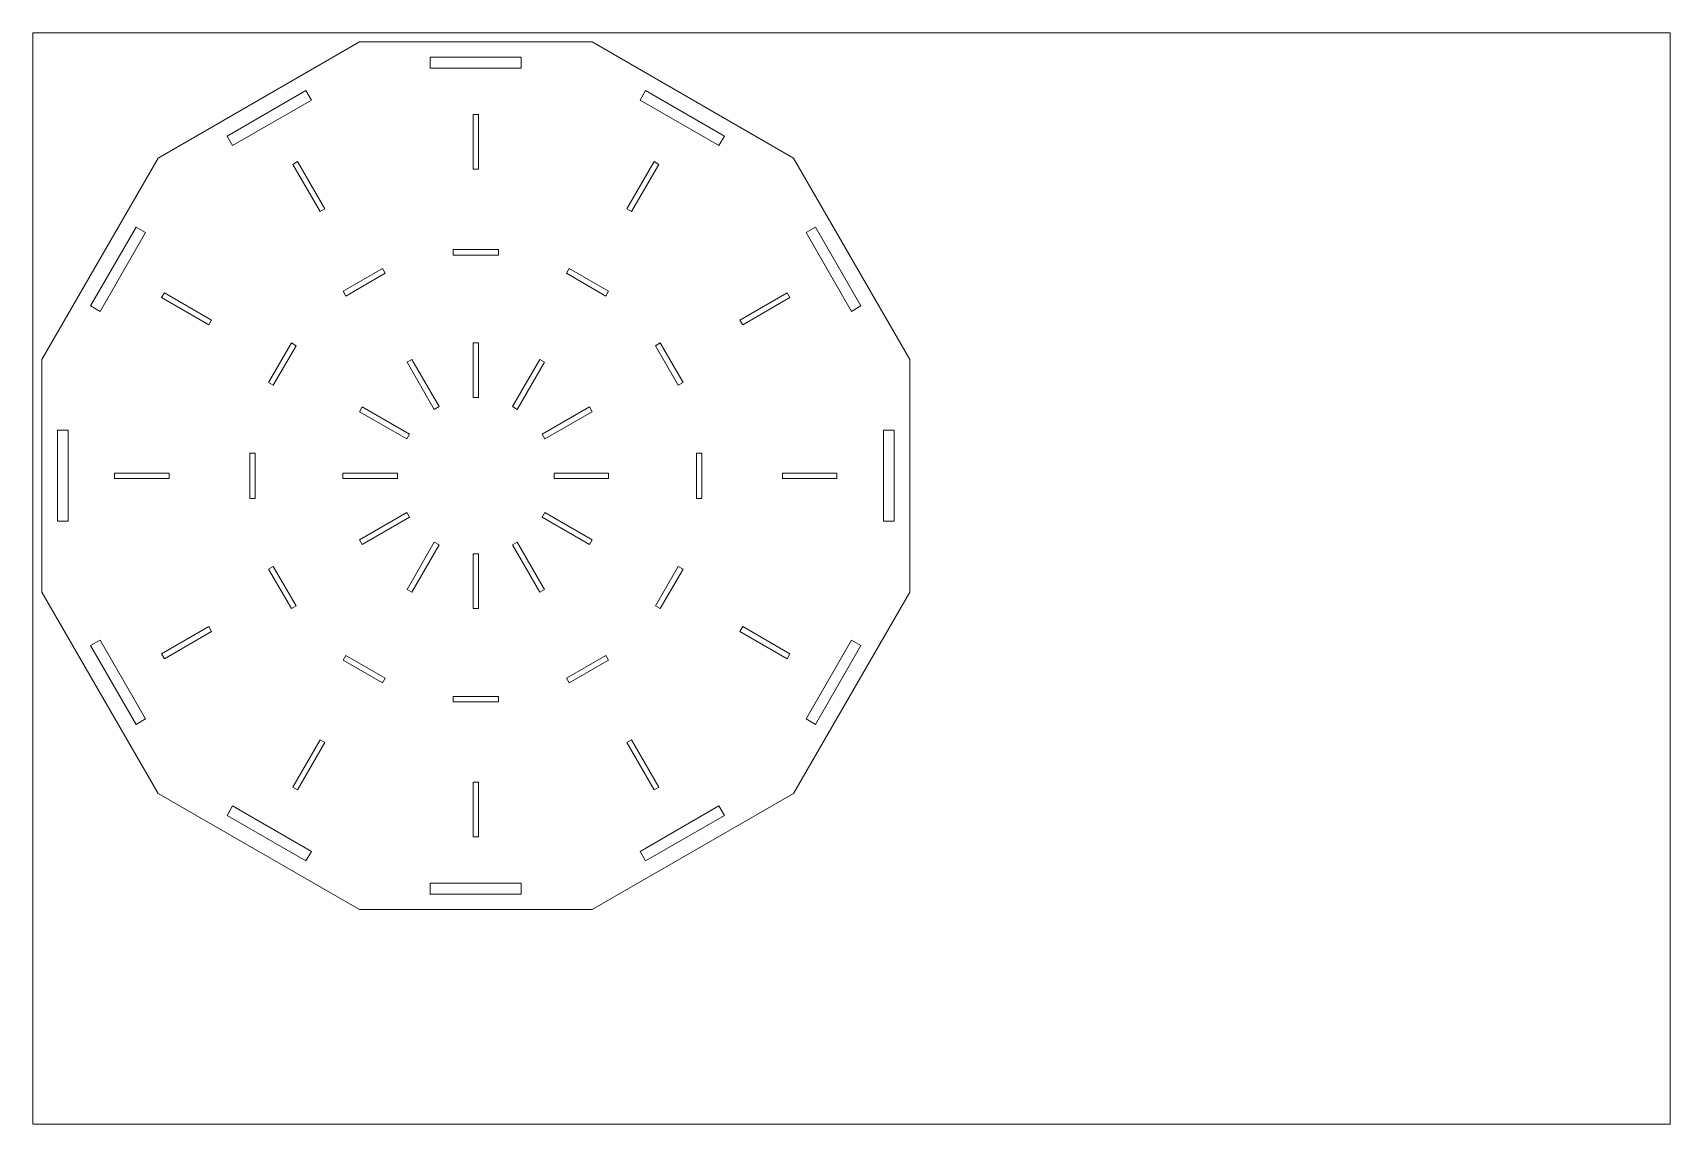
# Model space of a CAD drawing. Header units: millimetres. Extents: x -450 to 450, y -969 to 969.
# Drawn here: x -450 to 450, y -969 to -369 of the extents above; entities that cross this region are included whole.
import ezdxf

# ---------------------------------------------------------------- set-up
doc = ezdxf.new("R2010")
doc.units = ezdxf.units.MM
doc.header["$MEASUREMENT"] = 0
doc.layers.add('Camada 1', color=7, linetype='Continuous')

msp = doc.modelspace()

# ---------------------------------------------------------------- linework, layer by layer
at = {"layer": 'Camada 1', "color": 254, "lineweight": 20}
msp.add_lwpolyline([(-450, -968.7522), (450, -968.7522), (450, -368.7522), (-450, -368.7522), (-450, -968.7522)], close=True, dxfattribs=at)
at = {"layer": 'Camada 1', "color": 230, "lineweight": 20}
for points, knots in [([(-445, -548.3574), (-445, -548.3574), (-445, -676.1772), (-445, -676.1772), (-445, -676.1772), (-445, -676.1772), (-381.0901, -786.8725), (-381.0901, -786.8725), (-381.0901, -786.8725), (-381.0901, -786.8725), (-270.3948, -850.7824), (-270.3948, -850.7824), (-270.3948, -850.7824), (-270.3948, -850.7824), (-142.575, -850.7824), (-142.575, -850.7824), (-142.575, -850.7824), (-142.575, -850.7824), (-31.8797, -786.8725), (-31.8797, -786.8725), (-31.8797, -786.8725), (-31.8797, -786.8725), (32.0302, -676.1772), (32.0302, -676.1772), (32.0302, -676.1772), (32.0302, -676.1772), (32.0302, -548.3574), (32.0302, -548.3574), (32.0302, -548.3574), (32.0302, -548.3574), (-31.8797, -437.6621), (-31.8797, -437.6621), (-31.8797, -437.6621), (-31.8797, -437.6621), (-142.575, -373.7522), (-142.575, -373.7522), (-142.575, -373.7522), (-142.575, -373.7522), (-270.3948, -373.7522), (-270.3948, -373.7522), (-270.3948, -373.7522), (-270.3948, -373.7522), (-381.0901, -437.6621), (-381.0901, -437.6621), (-381.0901, -437.6621), (-381.0901, -437.6621), (-445, -548.3574), (-445, -548.3574)], [0, 0, 0, 0, 0.07692308, 0.07692308, 0.07692308, 0.07692308, 0.15384615, 0.15384615, 0.15384615, 0.15384615, 0.23076923, 0.23076923, 0.23076923, 0.23076923, 0.30769231, 0.30769231, 0.30769231, 0.30769231, 0.38461538, 0.38461538, 0.38461538, 0.38461538, 0.46153846, 0.46153846, 0.46153846, 0.46153846, 0.53846154, 0.53846154, 0.53846154, 0.53846154, 0.61538462, 0.61538462, 0.61538462, 0.61538462, 0.69230769, 0.69230769, 0.69230769, 0.69230769, 0.76923077, 0.76923077, 0.76923077, 0.76923077, 0.84615385, 0.84615385, 0.84615385, 0.84615385, 1, 1, 1, 1]), ([(-231.4849, -388.2673), (-231.4849, -388.2673), (-231.4849, -382.2673), (-231.4849, -382.2673), (-231.4849, -382.2673), (-231.4849, -382.2673), (-181.4849, -382.2673), (-181.4849, -382.2673), (-181.4849, -382.2673), (-181.4849, -382.2673), (-181.4849, -388.2673), (-181.4849, -388.2673), (-181.4849, -388.2673), (-181.4849, -388.2673), (-231.4849, -388.2673), (-231.4849, -388.2673)], [0, 0, 0, 0, 0.2, 0.2, 0.2, 0.2, 0.4, 0.4, 0.4, 0.4, 0.6, 0.6, 0.6, 0.6, 1, 1, 1, 1]), ([(-340.1355, -430.7776), (-340.1355, -430.7776), (-343.1355, -425.5815), (-343.1355, -425.5815), (-343.1355, -425.5815), (-343.1355, -425.5815), (-299.8343, -400.5815), (-299.8343, -400.5815), (-299.8343, -400.5815), (-299.8343, -400.5815), (-296.8343, -405.7776), (-296.8343, -405.7776), (-296.8343, -405.7776), (-296.8343, -405.7776), (-340.1355, -430.7776), (-340.1355, -430.7776)], [0, 0, 0, 0, 0.2, 0.2, 0.2, 0.2, 0.4, 0.4, 0.4, 0.4, 0.6, 0.6, 0.6, 0.6, 1, 1, 1, 1]), ([(-116.1355, -405.7776), (-116.1355, -405.7776), (-113.1355, -400.5815), (-113.1355, -400.5815), (-113.1355, -400.5815), (-113.1355, -400.5815), (-69.8343, -425.5815), (-69.8343, -425.5815), (-69.8343, -425.5815), (-69.8343, -425.5815), (-72.8343, -430.7776), (-72.8343, -430.7776), (-72.8343, -430.7776), (-72.8343, -430.7776), (-116.1355, -405.7776), (-116.1355, -405.7776)], [0, 0, 0, 0, 0.2, 0.2, 0.2, 0.2, 0.4, 0.4, 0.4, 0.4, 0.6, 0.6, 0.6, 0.6, 1, 1, 1, 1]), ([(-207.9849, -443.7522), (-207.9849, -443.7522), (-207.9849, -413.7522), (-207.9849, -413.7522), (-207.9849, -413.7522), (-207.9849, -413.7522), (-204.9849, -413.7522), (-204.9849, -413.7522), (-204.9849, -413.7522), (-204.9849, -413.7522), (-204.9849, -443.7522), (-204.9849, -443.7522), (-204.9849, -443.7522), (-204.9849, -443.7522), (-207.9849, -443.7522), (-207.9849, -443.7522)], [0, 0, 0, 0, 0.2, 0.2, 0.2, 0.2, 0.4, 0.4, 0.4, 0.4, 0.6, 0.6, 0.6, 0.6, 1, 1, 1, 1]), ([(-292.0415, -467.0789), (-292.0415, -467.0789), (-307.0415, -441.0981), (-307.0415, -441.0981), (-307.0415, -441.0981), (-307.0415, -441.0981), (-304.4434, -439.5981), (-304.4434, -439.5981), (-304.4434, -439.5981), (-304.4434, -439.5981), (-289.4434, -465.5789), (-289.4434, -465.5789), (-289.4434, -465.5789), (-289.4434, -465.5789), (-292.0415, -467.0789), (-292.0415, -467.0789)], [0, 0, 0, 0, 0.2, 0.2, 0.2, 0.2, 0.4, 0.4, 0.4, 0.4, 0.6, 0.6, 0.6, 0.6, 1, 1, 1, 1]), ([(-123.5264, -465.5789), (-123.5264, -465.5789), (-108.5264, -439.5981), (-108.5264, -439.5981), (-108.5264, -439.5981), (-108.5264, -439.5981), (-105.9283, -441.0981), (-105.9283, -441.0981), (-105.9283, -441.0981), (-105.9283, -441.0981), (-120.9283, -467.0789), (-120.9283, -467.0789), (-120.9283, -467.0789), (-120.9283, -467.0789), (-123.5264, -465.5789), (-123.5264, -465.5789)], [0, 0, 0, 0, 0.2, 0.2, 0.2, 0.2, 0.4, 0.4, 0.4, 0.4, 0.6, 0.6, 0.6, 0.6, 1, 1, 1, 1]), ([(-412.9746, -521.9179), (-412.9746, -521.9179), (-418.1707, -518.9179), (-418.1707, -518.9179), (-418.1707, -518.9179), (-418.1707, -518.9179), (-393.1707, -475.6167), (-393.1707, -475.6167), (-393.1707, -475.6167), (-393.1707, -475.6167), (-387.9746, -478.6167), (-387.9746, -478.6167), (-387.9746, -478.6167), (-387.9746, -478.6167), (-412.9746, -521.9179), (-412.9746, -521.9179)], [0, 0, 0, 0, 0.2, 0.2, 0.2, 0.2, 0.4, 0.4, 0.4, 0.4, 0.6, 0.6, 0.6, 0.6, 1, 1, 1, 1]), ([(-24.9952, -478.6167), (-24.9952, -478.6167), (-19.7991, -475.6167), (-19.7991, -475.6167), (-19.7991, -475.6167), (-19.7991, -475.6167), (5.2009, -518.9179), (5.2009, -518.9179), (5.2009, -518.9179), (5.2009, -518.9179), (0.0048, -521.9179), (0.0048, -521.9179), (0.0048, -521.9179), (0.0048, -521.9179), (-24.9952, -478.6167), (-24.9952, -478.6167)], [0, 0, 0, 0, 0.2, 0.2, 0.2, 0.2, 0.4, 0.4, 0.4, 0.4, 0.6, 0.6, 0.6, 0.6, 1, 1, 1, 1]), ([(-218.9849, -490.9756), (-218.9849, -490.9756), (-218.9849, -487.9756), (-218.9849, -487.9756), (-218.9849, -487.9756), (-218.9849, -487.9756), (-193.9849, -487.9756), (-193.9849, -487.9756), (-193.9849, -487.9756), (-193.9849, -487.9756), (-193.9849, -490.9756), (-193.9849, -490.9756), (-193.9849, -490.9756), (-193.9849, -490.9756), (-218.9849, -490.9756), (-218.9849, -490.9756)], [0, 0, 0, 0, 0.2, 0.2, 0.2, 0.2, 0.4, 0.4, 0.4, 0.4, 0.6, 0.6, 0.6, 0.6, 1, 1, 1, 1]), ([(-277.956, -513.4756), (-277.956, -513.4756), (-279.456, -510.8776), (-279.456, -510.8776), (-279.456, -510.8776), (-279.456, -510.8776), (-257.8054, -498.3776), (-257.8054, -498.3776), (-257.8054, -498.3776), (-257.8054, -498.3776), (-256.3054, -500.9756), (-256.3054, -500.9756), (-256.3054, -500.9756), (-256.3054, -500.9756), (-277.956, -513.4756), (-277.956, -513.4756)], [0, 0, 0, 0, 0.2, 0.2, 0.2, 0.2, 0.4, 0.4, 0.4, 0.4, 0.6, 0.6, 0.6, 0.6, 1, 1, 1, 1]), ([(-135.0138, -513.4756), (-135.0138, -513.4756), (-156.6644, -500.9756), (-156.6644, -500.9756), (-156.6644, -500.9756), (-156.6644, -500.9756), (-155.1644, -498.3776), (-155.1644, -498.3776), (-155.1644, -498.3776), (-155.1644, -498.3776), (-133.5138, -510.8776), (-133.5138, -510.8776), (-133.5138, -510.8776), (-133.5138, -510.8776), (-135.0138, -513.4756), (-135.0138, -513.4756)], [0, 0, 0, 0, 0.2, 0.2, 0.2, 0.2, 0.4, 0.4, 0.4, 0.4, 0.6, 0.6, 0.6, 0.6, 1, 1, 1, 1]), ([(-353.1733, -529.3088), (-353.1733, -529.3088), (-379.1541, -514.3088), (-379.1541, -514.3088), (-379.1541, -514.3088), (-379.1541, -514.3088), (-377.6541, -511.7107), (-377.6541, -511.7107), (-377.6541, -511.7107), (-377.6541, -511.7107), (-351.6733, -526.7107), (-351.6733, -526.7107), (-351.6733, -526.7107), (-351.6733, -526.7107), (-353.1733, -529.3088), (-353.1733, -529.3088)], [0, 0, 0, 0, 0.2, 0.2, 0.2, 0.2, 0.4, 0.4, 0.4, 0.4, 0.6, 0.6, 0.6, 0.6, 1, 1, 1, 1]), ([(-61.2965, -526.7107), (-61.2965, -526.7107), (-35.3157, -511.7107), (-35.3157, -511.7107), (-35.3157, -511.7107), (-35.3157, -511.7107), (-33.8157, -514.3088), (-33.8157, -514.3088), (-33.8157, -514.3088), (-33.8157, -514.3088), (-59.7965, -529.3088), (-59.7965, -529.3088), (-59.7965, -529.3088), (-59.7965, -529.3088), (-61.2965, -526.7107), (-61.2965, -526.7107)], [0, 0, 0, 0, 0.2, 0.2, 0.2, 0.2, 0.4, 0.4, 0.4, 0.4, 0.6, 0.6, 0.6, 0.6, 1, 1, 1, 1]), ([(-317.7766, -562.4468), (-317.7766, -562.4468), (-320.3746, -560.9468), (-320.3746, -560.9468), (-320.3746, -560.9468), (-320.3746, -560.9468), (-307.8746, -539.2962), (-307.8746, -539.2962), (-307.8746, -539.2962), (-307.8746, -539.2962), (-305.2766, -540.7962), (-305.2766, -540.7962), (-305.2766, -540.7962), (-305.2766, -540.7962), (-317.7766, -562.4468), (-317.7766, -562.4468)], [0, 0, 0, 0, 0.2, 0.2, 0.2, 0.2, 0.4, 0.4, 0.4, 0.4, 0.6, 0.6, 0.6, 0.6, 1, 1, 1, 1]), ([(-207.9849, -569.2673), (-207.9849, -569.2673), (-207.9849, -539.2673), (-207.9849, -539.2673), (-207.9849, -539.2673), (-207.9849, -539.2673), (-204.9849, -539.2673), (-204.9849, -539.2673), (-204.9849, -539.2673), (-204.9849, -539.2673), (-204.9849, -569.2673), (-204.9849, -569.2673), (-204.9849, -569.2673), (-204.9849, -569.2673), (-207.9849, -569.2673), (-207.9849, -569.2673)], [0, 0, 0, 0, 0.2, 0.2, 0.2, 0.2, 0.4, 0.4, 0.4, 0.4, 0.6, 0.6, 0.6, 0.6, 1, 1, 1, 1]), ([(-95.1932, -562.4468), (-95.1932, -562.4468), (-107.6932, -540.7962), (-107.6932, -540.7962), (-107.6932, -540.7962), (-107.6932, -540.7962), (-105.0952, -539.2962), (-105.0952, -539.2962), (-105.0952, -539.2962), (-105.0952, -539.2962), (-92.5952, -560.9468), (-92.5952, -560.9468), (-92.5952, -560.9468), (-92.5952, -560.9468), (-95.1932, -562.4468), (-95.1932, -562.4468)], [0, 0, 0, 0, 0.2, 0.2, 0.2, 0.2, 0.4, 0.4, 0.4, 0.4, 0.6, 0.6, 0.6, 0.6, 1, 1, 1, 1]), ([(-229.2839, -575.7782), (-229.2839, -575.7782), (-244.2839, -549.7974), (-244.2839, -549.7974), (-244.2839, -549.7974), (-244.2839, -549.7974), (-241.6859, -548.2974), (-241.6859, -548.2974), (-241.6859, -548.2974), (-241.6859, -548.2974), (-226.6859, -574.2782), (-226.6859, -574.2782), (-226.6859, -574.2782), (-226.6859, -574.2782), (-229.2839, -575.7782), (-229.2839, -575.7782)], [0, 0, 0, 0, 0.2, 0.2, 0.2, 0.2, 0.4, 0.4, 0.4, 0.4, 0.6, 0.6, 0.6, 0.6, 1, 1, 1, 1]), ([(-186.2839, -574.2782), (-186.2839, -574.2782), (-171.2839, -548.2974), (-171.2839, -548.2974), (-171.2839, -548.2974), (-171.2839, -548.2974), (-168.6859, -549.7974), (-168.6859, -549.7974), (-168.6859, -549.7974), (-168.6859, -549.7974), (-183.6859, -575.7782), (-183.6859, -575.7782), (-183.6859, -575.7782), (-183.6859, -575.7782), (-186.2839, -574.2782), (-186.2839, -574.2782)], [0, 0, 0, 0, 0.2, 0.2, 0.2, 0.2, 0.4, 0.4, 0.4, 0.4, 0.6, 0.6, 0.6, 0.6, 1, 1, 1, 1]), ([(-244.474, -592.0663), (-244.474, -592.0663), (-270.4548, -577.0663), (-270.4548, -577.0663), (-270.4548, -577.0663), (-270.4548, -577.0663), (-268.9548, -574.4683), (-268.9548, -574.4683), (-268.9548, -574.4683), (-268.9548, -574.4683), (-242.974, -589.4683), (-242.974, -589.4683), (-242.974, -589.4683), (-242.974, -589.4683), (-244.474, -592.0663), (-244.474, -592.0663)], [0, 0, 0, 0, 0.2, 0.2, 0.2, 0.2, 0.4, 0.4, 0.4, 0.4, 0.6, 0.6, 0.6, 0.6, 1, 1, 1, 1]), ([(-169.9958, -589.4683), (-169.9958, -589.4683), (-144.015, -574.4683), (-144.015, -574.4683), (-144.015, -574.4683), (-144.015, -574.4683), (-142.515, -577.0663), (-142.515, -577.0663), (-142.515, -577.0663), (-142.515, -577.0663), (-168.4958, -592.0663), (-168.4958, -592.0663), (-168.4958, -592.0663), (-168.4958, -592.0663), (-169.9958, -589.4683), (-169.9958, -589.4683)], [0, 0, 0, 0, 0.2, 0.2, 0.2, 0.2, 0.4, 0.4, 0.4, 0.4, 0.6, 0.6, 0.6, 0.6, 1, 1, 1, 1]), ([(-430.4849, -587.2673), (-430.4849, -587.2673), (-430.4849, -637.2673), (-430.4849, -637.2673), (-430.4849, -637.2673), (-430.4849, -637.2673), (-436.4849, -637.2673), (-436.4849, -637.2673), (-436.4849, -637.2673), (-436.4849, -637.2673), (-436.4849, -587.2673), (-436.4849, -587.2673), (-436.4849, -587.2673), (-436.4849, -587.2673), (-430.4849, -587.2673), (-430.4849, -587.2673)], [0, 0, 0, 0, 0.2, 0.2, 0.2, 0.2, 0.4, 0.4, 0.4, 0.4, 0.6, 0.6, 0.6, 0.6, 1, 1, 1, 1]), ([(17.5151, -587.2673), (17.5151, -587.2673), (23.5151, -587.2673), (23.5151, -587.2673), (23.5151, -587.2673), (23.5151, -587.2673), (23.5151, -637.2673), (23.5151, -637.2673), (23.5151, -637.2673), (23.5151, -637.2673), (17.5151, -637.2673), (17.5151, -637.2673), (17.5151, -637.2673), (17.5151, -637.2673), (17.5151, -587.2673), (17.5151, -587.2673)], [0, 0, 0, 0, 0.2, 0.2, 0.2, 0.2, 0.4, 0.4, 0.4, 0.4, 0.6, 0.6, 0.6, 0.6, 1, 1, 1, 1]), ([(-330.7766, -624.7673), (-330.7766, -624.7673), (-330.7766, -599.7673), (-330.7766, -599.7673), (-330.7766, -599.7673), (-330.7766, -599.7673), (-327.7766, -599.7673), (-327.7766, -599.7673), (-327.7766, -599.7673), (-327.7766, -599.7673), (-327.7766, -624.7673), (-327.7766, -624.7673), (-327.7766, -624.7673), (-327.7766, -624.7673), (-330.7766, -624.7673), (-330.7766, -624.7673)], [0, 0, 0, 0, 0.2, 0.2, 0.2, 0.2, 0.4, 0.4, 0.4, 0.4, 0.6, 0.6, 0.6, 0.6, 1, 1, 1, 1]), ([(-85.1932, -599.7673), (-85.1932, -599.7673), (-82.1932, -599.7673), (-82.1932, -599.7673), (-82.1932, -599.7673), (-82.1932, -599.7673), (-82.1932, -624.7673), (-82.1932, -624.7673), (-82.1932, -624.7673), (-82.1932, -624.7673), (-85.1932, -624.7673), (-85.1932, -624.7673), (-85.1932, -624.7673), (-85.1932, -624.7673), (-85.1932, -599.7673), (-85.1932, -599.7673)], [0, 0, 0, 0, 0.2, 0.2, 0.2, 0.2, 0.4, 0.4, 0.4, 0.4, 0.6, 0.6, 0.6, 0.6, 1, 1, 1, 1]), ([(-405, -610.7673), (-405, -610.7673), (-375, -610.7673), (-375, -610.7673), (-375, -610.7673), (-375, -610.7673), (-375, -613.7673), (-375, -613.7673), (-375, -613.7673), (-375, -613.7673), (-405, -613.7673), (-405, -613.7673), (-405, -613.7673), (-405, -613.7673), (-405, -610.7673), (-405, -610.7673)], [0, 0, 0, 0, 0.2, 0.2, 0.2, 0.2, 0.4, 0.4, 0.4, 0.4, 0.6, 0.6, 0.6, 0.6, 1, 1, 1, 1]), ([(-279.4849, -610.7673), (-279.4849, -610.7673), (-249.4849, -610.7673), (-249.4849, -610.7673), (-249.4849, -610.7673), (-249.4849, -610.7673), (-249.4849, -613.7673), (-249.4849, -613.7673), (-249.4849, -613.7673), (-249.4849, -613.7673), (-279.4849, -613.7673), (-279.4849, -613.7673), (-279.4849, -613.7673), (-279.4849, -613.7673), (-279.4849, -610.7673), (-279.4849, -610.7673)], [0, 0, 0, 0, 0.2, 0.2, 0.2, 0.2, 0.4, 0.4, 0.4, 0.4, 0.6, 0.6, 0.6, 0.6, 1, 1, 1, 1]), ([(-163.4849, -610.7673), (-163.4849, -610.7673), (-133.4849, -610.7673), (-133.4849, -610.7673), (-133.4849, -610.7673), (-133.4849, -610.7673), (-133.4849, -613.7673), (-133.4849, -613.7673), (-133.4849, -613.7673), (-133.4849, -613.7673), (-163.4849, -613.7673), (-163.4849, -613.7673), (-163.4849, -613.7673), (-163.4849, -613.7673), (-163.4849, -610.7673), (-163.4849, -610.7673)], [0, 0, 0, 0, 0.2, 0.2, 0.2, 0.2, 0.4, 0.4, 0.4, 0.4, 0.6, 0.6, 0.6, 0.6, 1, 1, 1, 1]), ([(-37.9698, -610.7673), (-37.9698, -610.7673), (-7.9698, -610.7673), (-7.9698, -610.7673), (-7.9698, -610.7673), (-7.9698, -610.7673), (-7.9698, -613.7673), (-7.9698, -613.7673), (-7.9698, -613.7673), (-7.9698, -613.7673), (-37.9698, -613.7673), (-37.9698, -613.7673), (-37.9698, -613.7673), (-37.9698, -613.7673), (-37.9698, -610.7673), (-37.9698, -610.7673)], [0, 0, 0, 0, 0.2, 0.2, 0.2, 0.2, 0.4, 0.4, 0.4, 0.4, 0.6, 0.6, 0.6, 0.6, 1, 1, 1, 1]), ([(-270.4548, -647.4683), (-270.4548, -647.4683), (-244.474, -632.4683), (-244.474, -632.4683), (-244.474, -632.4683), (-244.474, -632.4683), (-242.974, -635.0663), (-242.974, -635.0663), (-242.974, -635.0663), (-242.974, -635.0663), (-268.9548, -650.0663), (-268.9548, -650.0663), (-268.9548, -650.0663), (-268.9548, -650.0663), (-270.4548, -647.4683), (-270.4548, -647.4683)], [0, 0, 0, 0, 0.2, 0.2, 0.2, 0.2, 0.4, 0.4, 0.4, 0.4, 0.6, 0.6, 0.6, 0.6, 1, 1, 1, 1]), ([(-144.015, -650.0663), (-144.015, -650.0663), (-169.9958, -635.0663), (-169.9958, -635.0663), (-169.9958, -635.0663), (-169.9958, -635.0663), (-168.4958, -632.4683), (-168.4958, -632.4683), (-168.4958, -632.4683), (-168.4958, -632.4683), (-142.515, -647.4683), (-142.515, -647.4683), (-142.515, -647.4683), (-142.515, -647.4683), (-144.015, -650.0663), (-144.015, -650.0663)], [0, 0, 0, 0, 0.2, 0.2, 0.2, 0.2, 0.4, 0.4, 0.4, 0.4, 0.6, 0.6, 0.6, 0.6, 1, 1, 1, 1]), ([(-244.2839, -674.7372), (-244.2839, -674.7372), (-229.2839, -648.7564), (-229.2839, -648.7564), (-229.2839, -648.7564), (-229.2839, -648.7564), (-226.6859, -650.2564), (-226.6859, -650.2564), (-226.6859, -650.2564), (-226.6859, -650.2564), (-241.6859, -676.2372), (-241.6859, -676.2372), (-241.6859, -676.2372), (-241.6859, -676.2372), (-244.2839, -674.7372), (-244.2839, -674.7372)], [0, 0, 0, 0, 0.2, 0.2, 0.2, 0.2, 0.4, 0.4, 0.4, 0.4, 0.6, 0.6, 0.6, 0.6, 1, 1, 1, 1]), ([(-207.9849, -685.2673), (-207.9849, -685.2673), (-207.9849, -655.2673), (-207.9849, -655.2673), (-207.9849, -655.2673), (-207.9849, -655.2673), (-204.9849, -655.2673), (-204.9849, -655.2673), (-204.9849, -655.2673), (-204.9849, -655.2673), (-204.9849, -685.2673), (-204.9849, -685.2673), (-204.9849, -685.2673), (-204.9849, -685.2673), (-207.9849, -685.2673), (-207.9849, -685.2673)], [0, 0, 0, 0, 0.2, 0.2, 0.2, 0.2, 0.4, 0.4, 0.4, 0.4, 0.6, 0.6, 0.6, 0.6, 1, 1, 1, 1]), ([(-171.2839, -676.2372), (-171.2839, -676.2372), (-186.2839, -650.2564), (-186.2839, -650.2564), (-186.2839, -650.2564), (-186.2839, -650.2564), (-183.6859, -648.7564), (-183.6859, -648.7564), (-183.6859, -648.7564), (-183.6859, -648.7564), (-168.6859, -674.7372), (-168.6859, -674.7372), (-168.6859, -674.7372), (-168.6859, -674.7372), (-171.2839, -676.2372), (-171.2839, -676.2372)], [0, 0, 0, 0, 0.2, 0.2, 0.2, 0.2, 0.4, 0.4, 0.4, 0.4, 0.6, 0.6, 0.6, 0.6, 1, 1, 1, 1]), ([(-320.3746, -663.5878), (-320.3746, -663.5878), (-317.7766, -662.0878), (-317.7766, -662.0878), (-317.7766, -662.0878), (-317.7766, -662.0878), (-305.2766, -683.7384), (-305.2766, -683.7384), (-305.2766, -683.7384), (-305.2766, -683.7384), (-307.8746, -685.2384), (-307.8746, -685.2384), (-307.8746, -685.2384), (-307.8746, -685.2384), (-320.3746, -663.5878), (-320.3746, -663.5878)], [0, 0, 0, 0, 0.2, 0.2, 0.2, 0.2, 0.4, 0.4, 0.4, 0.4, 0.6, 0.6, 0.6, 0.6, 1, 1, 1, 1]), ([(-107.6932, -683.7384), (-107.6932, -683.7384), (-95.1932, -662.0878), (-95.1932, -662.0878), (-95.1932, -662.0878), (-95.1932, -662.0878), (-92.5952, -663.5878), (-92.5952, -663.5878), (-92.5952, -663.5878), (-92.5952, -663.5878), (-105.0952, -685.2384), (-105.0952, -685.2384), (-105.0952, -685.2384), (-105.0952, -685.2384), (-107.6932, -683.7384), (-107.6932, -683.7384)], [0, 0, 0, 0, 0.2, 0.2, 0.2, 0.2, 0.4, 0.4, 0.4, 0.4, 0.6, 0.6, 0.6, 0.6, 1, 1, 1, 1]), ([(-379.1541, -710.2258), (-379.1541, -710.2258), (-353.1733, -695.2258), (-353.1733, -695.2258), (-353.1733, -695.2258), (-353.1733, -695.2258), (-351.6733, -697.8239), (-351.6733, -697.8239), (-351.6733, -697.8239), (-351.6733, -697.8239), (-377.6541, -712.8239), (-377.6541, -712.8239), (-377.6541, -712.8239), (-377.6541, -712.8239), (-379.1541, -710.2258), (-379.1541, -710.2258)], [0, 0, 0, 0, 0.2, 0.2, 0.2, 0.2, 0.4, 0.4, 0.4, 0.4, 0.6, 0.6, 0.6, 0.6, 1, 1, 1, 1]), ([(-61.2965, -697.8239), (-61.2965, -697.8239), (-59.7965, -695.2258), (-59.7965, -695.2258), (-59.7965, -695.2258), (-59.7965, -695.2258), (-33.8157, -710.2258), (-33.8157, -710.2258), (-33.8157, -710.2258), (-33.8157, -710.2258), (-35.3157, -712.8239), (-35.3157, -712.8239), (-35.3157, -712.8239), (-35.3157, -712.8239), (-61.2965, -697.8239), (-61.2965, -697.8239)], [0, 0, 0, 0, 0.2, 0.2, 0.2, 0.2, 0.4, 0.4, 0.4, 0.4, 0.6, 0.6, 0.6, 0.6, 1, 1, 1, 1]), ([(-412.9746, -702.6167), (-412.9746, -702.6167), (-387.9746, -745.9179), (-387.9746, -745.9179), (-387.9746, -745.9179), (-387.9746, -745.9179), (-393.1707, -748.9179), (-393.1707, -748.9179), (-393.1707, -748.9179), (-393.1707, -748.9179), (-418.1707, -705.6167), (-418.1707, -705.6167), (-418.1707, -705.6167), (-418.1707, -705.6167), (-412.9746, -702.6167), (-412.9746, -702.6167)], [0, 0, 0, 0, 0.2, 0.2, 0.2, 0.2, 0.4, 0.4, 0.4, 0.4, 0.6, 0.6, 0.6, 0.6, 1, 1, 1, 1]), ([(-24.9952, -745.9179), (-24.9952, -745.9179), (0.0048, -702.6167), (0.0048, -702.6167), (0.0048, -702.6167), (0.0048, -702.6167), (5.2009, -705.6167), (5.2009, -705.6167), (5.2009, -705.6167), (5.2009, -705.6167), (-19.7991, -748.9179), (-19.7991, -748.9179), (-19.7991, -748.9179), (-19.7991, -748.9179), (-24.9952, -745.9179), (-24.9952, -745.9179)], [0, 0, 0, 0, 0.2, 0.2, 0.2, 0.2, 0.4, 0.4, 0.4, 0.4, 0.6, 0.6, 0.6, 0.6, 1, 1, 1, 1]), ([(-277.956, -711.059), (-277.956, -711.059), (-256.3054, -723.559), (-256.3054, -723.559), (-256.3054, -723.559), (-256.3054, -723.559), (-257.8054, -726.157), (-257.8054, -726.157), (-257.8054, -726.157), (-257.8054, -726.157), (-279.456, -713.657), (-279.456, -713.657), (-279.456, -713.657), (-279.456, -713.657), (-277.956, -711.059), (-277.956, -711.059)], [0, 0, 0, 0, 0.2, 0.2, 0.2, 0.2, 0.4, 0.4, 0.4, 0.4, 0.6, 0.6, 0.6, 0.6, 1, 1, 1, 1]), ([(-156.6644, -723.559), (-156.6644, -723.559), (-135.0138, -711.059), (-135.0138, -711.059), (-135.0138, -711.059), (-135.0138, -711.059), (-133.5138, -713.657), (-133.5138, -713.657), (-133.5138, -713.657), (-133.5138, -713.657), (-155.1644, -726.157), (-155.1644, -726.157), (-155.1644, -726.157), (-155.1644, -726.157), (-156.6644, -723.559), (-156.6644, -723.559)], [0, 0, 0, 0, 0.2, 0.2, 0.2, 0.2, 0.4, 0.4, 0.4, 0.4, 0.6, 0.6, 0.6, 0.6, 1, 1, 1, 1]), ([(-218.9849, -733.559), (-218.9849, -733.559), (-193.9849, -733.559), (-193.9849, -733.559), (-193.9849, -733.559), (-193.9849, -733.559), (-193.9849, -736.559), (-193.9849, -736.559), (-193.9849, -736.559), (-193.9849, -736.559), (-218.9849, -736.559), (-218.9849, -736.559), (-218.9849, -736.559), (-218.9849, -736.559), (-218.9849, -733.559), (-218.9849, -733.559)], [0, 0, 0, 0, 0.2, 0.2, 0.2, 0.2, 0.4, 0.4, 0.4, 0.4, 0.6, 0.6, 0.6, 0.6, 1, 1, 1, 1]), ([(-307.0415, -783.4365), (-307.0415, -783.4365), (-292.0415, -757.4557), (-292.0415, -757.4557), (-292.0415, -757.4557), (-292.0415, -757.4557), (-289.4434, -758.9557), (-289.4434, -758.9557), (-289.4434, -758.9557), (-289.4434, -758.9557), (-304.4434, -784.9365), (-304.4434, -784.9365), (-304.4434, -784.9365), (-304.4434, -784.9365), (-307.0415, -783.4365), (-307.0415, -783.4365)], [0, 0, 0, 0, 0.2, 0.2, 0.2, 0.2, 0.4, 0.4, 0.4, 0.4, 0.6, 0.6, 0.6, 0.6, 1, 1, 1, 1]), ([(-123.5264, -758.9557), (-123.5264, -758.9557), (-120.9283, -757.4557), (-120.9283, -757.4557), (-120.9283, -757.4557), (-120.9283, -757.4557), (-105.9283, -783.4365), (-105.9283, -783.4365), (-105.9283, -783.4365), (-105.9283, -783.4365), (-108.5264, -784.9365), (-108.5264, -784.9365), (-108.5264, -784.9365), (-108.5264, -784.9365), (-123.5264, -758.9557), (-123.5264, -758.9557)], [0, 0, 0, 0, 0.2, 0.2, 0.2, 0.2, 0.4, 0.4, 0.4, 0.4, 0.6, 0.6, 0.6, 0.6, 1, 1, 1, 1]), ([(-207.9849, -810.7824), (-207.9849, -810.7824), (-207.9849, -780.7824), (-207.9849, -780.7824), (-207.9849, -780.7824), (-207.9849, -780.7824), (-204.9849, -780.7824), (-204.9849, -780.7824), (-204.9849, -780.7824), (-204.9849, -780.7824), (-204.9849, -810.7824), (-204.9849, -810.7824), (-204.9849, -810.7824), (-204.9849, -810.7824), (-207.9849, -810.7824), (-207.9849, -810.7824)], [0, 0, 0, 0, 0.2, 0.2, 0.2, 0.2, 0.4, 0.4, 0.4, 0.4, 0.6, 0.6, 0.6, 0.6, 1, 1, 1, 1]), ([(-340.1355, -793.757), (-340.1355, -793.757), (-296.8343, -818.757), (-296.8343, -818.757), (-296.8343, -818.757), (-296.8343, -818.757), (-299.8343, -823.9531), (-299.8343, -823.9531), (-299.8343, -823.9531), (-299.8343, -823.9531), (-343.1355, -798.9531), (-343.1355, -798.9531), (-343.1355, -798.9531), (-343.1355, -798.9531), (-340.1355, -793.757), (-340.1355, -793.757)], [0, 0, 0, 0, 0.2, 0.2, 0.2, 0.2, 0.4, 0.4, 0.4, 0.4, 0.6, 0.6, 0.6, 0.6, 1, 1, 1, 1]), ([(-116.1355, -818.757), (-116.1355, -818.757), (-72.8343, -793.757), (-72.8343, -793.757), (-72.8343, -793.757), (-72.8343, -793.757), (-69.8343, -798.9531), (-69.8343, -798.9531), (-69.8343, -798.9531), (-69.8343, -798.9531), (-113.1355, -823.9531), (-113.1355, -823.9531), (-113.1355, -823.9531), (-113.1355, -823.9531), (-116.1355, -818.757), (-116.1355, -818.757)], [0, 0, 0, 0, 0.2, 0.2, 0.2, 0.2, 0.4, 0.4, 0.4, 0.4, 0.6, 0.6, 0.6, 0.6, 1, 1, 1, 1]), ([(-231.4849, -836.2673), (-231.4849, -836.2673), (-181.4849, -836.2673), (-181.4849, -836.2673), (-181.4849, -836.2673), (-181.4849, -836.2673), (-181.4849, -842.2673), (-181.4849, -842.2673), (-181.4849, -842.2673), (-181.4849, -842.2673), (-231.4849, -842.2673), (-231.4849, -842.2673), (-231.4849, -842.2673), (-231.4849, -842.2673), (-231.4849, -836.2673), (-231.4849, -836.2673)], [0, 0, 0, 0, 0.2, 0.2, 0.2, 0.2, 0.4, 0.4, 0.4, 0.4, 0.6, 0.6, 0.6, 0.6, 1, 1, 1, 1])]:
    msp.add_open_spline(points, degree=3, knots=knots, dxfattribs=at)

doc.saveas('drawing.dxf')
